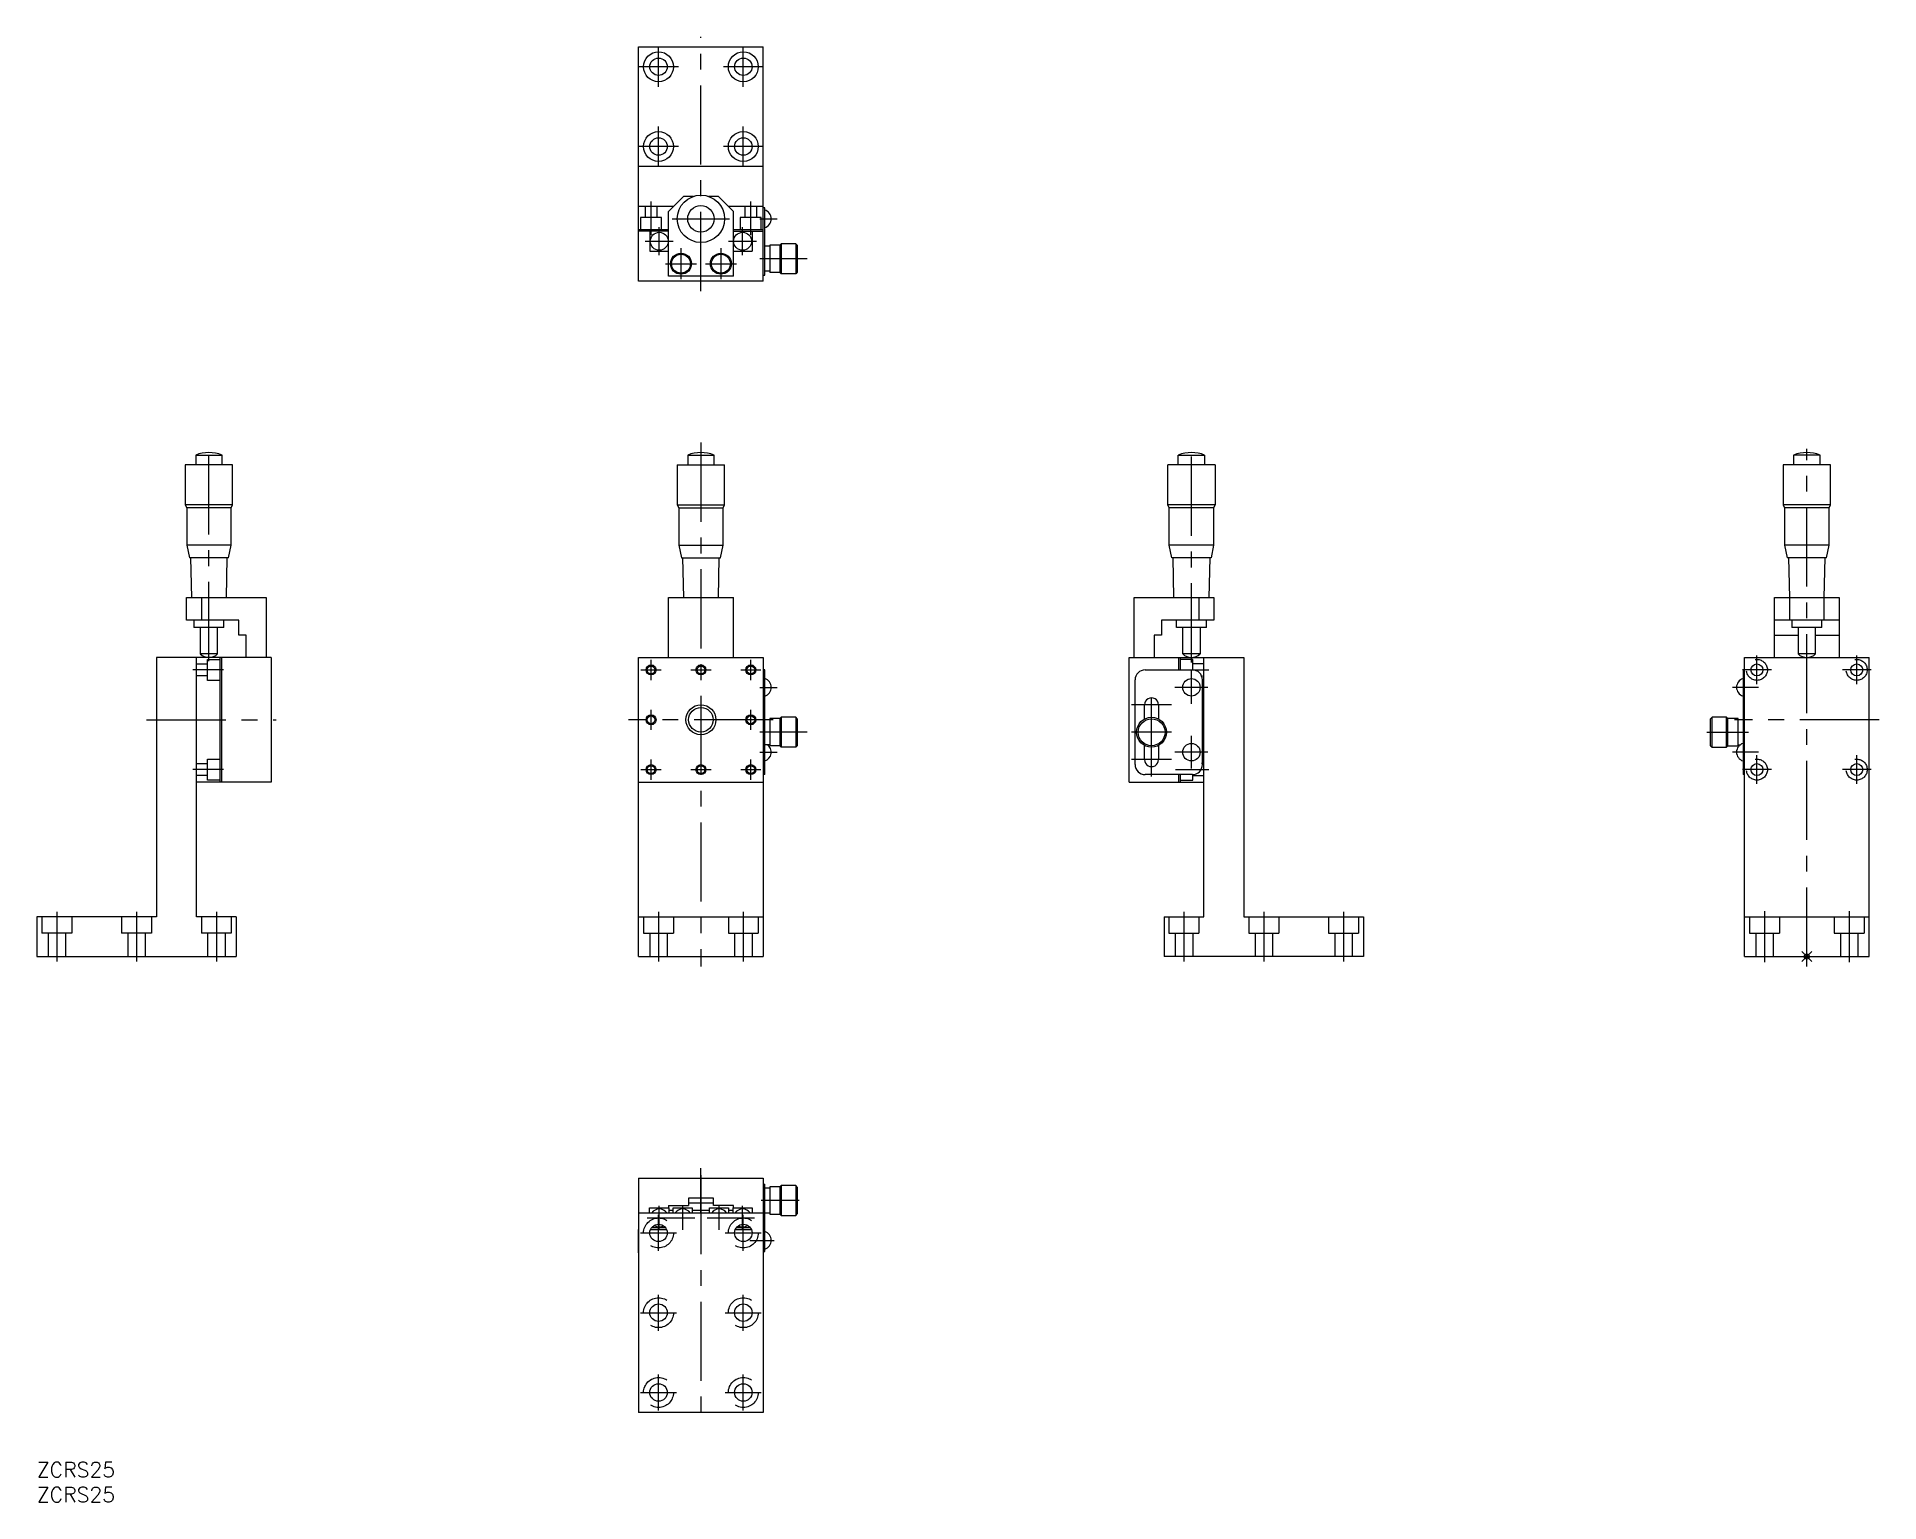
# Model space of a CAD drawing. Extents: x 0 to 369, y -8 to 286.
import ezdxf

# ---------------------------------------------------------------- set-up
doc = ezdxf.new("R2010")
doc.units = 0
doc.header["$LTSCALE"] = 0.5
doc.header["$PDMODE"] = 35
doc.linetypes.add('CENTER', pattern=[50.8, 31.75, -6.35, 6.35, -6.35])
doc.linetypes.add('DASHED', pattern=[19.05, 12.7, -6.35])
for name, color, linetype in [('MSM_CENTER', 1, 'CENTER'), ('MSM_CONTINUOUS', 7, 'CONTINUOUS'), ('MSM_DASHED', 4, 'DASHED'), ('MSM_NARROW', 5, 'CONTINUOUS'), ('MSM_PART_NUMBER', 7, 'CONTINUOUS')]:
    doc.layers.add(name, color=color, linetype=linetype)
doc.styles.get("Standard").update_dxf_attribs({"font": 'txt.shx', "height": 3, "bigfont": 'bigfont.shx'})

msp = doc.modelspace()

# ---------------------------------------------------------------- linework, layer by layer
at = {"layer": 'MSM_CENTER'}
for p, q in [((133.17, 234.89), (133.17, 285.89)), ((124.67, 275.89), (124.67, 283.89)), ((141.67, 275.89), (141.67, 283.89)), ((128.67, 279.89), (120.67, 279.89)), ((145.67, 279.89), (137.67, 279.89)), ((124.67, 259.89), (124.67, 267.89)), ((141.67, 259.89), (141.67, 267.89)), ((128.67, 263.89), (120.67, 263.89)), ((145.67, 263.89), (137.67, 263.89)), ((123.17, 246.19), (123.17, 252.89)), ((143.17, 246.19), (143.17, 252.89)), ((124.82, 242.09), (124.82, 247.69)), ((127.42, 249.39), (138.92, 249.39)), ((141.52, 242.09), (141.52, 247.69)), ((144.97, 249.39), (148.47, 249.39)), ((122.02, 244.89), (127.62, 244.89)), ((138.72, 244.89), (144.32, 244.89)), ((126.07, 240.39), (132.27, 240.39)), ((129.17, 243.49), (129.17, 237.29)), ((134.07, 240.39), (140.27, 240.39)), ((137.17, 243.49), (137.17, 237.29)), ((154.47, 241.39), (144.97, 241.39)), ((34.5, 160.69), (34.5, 203.24)), ((133.17, 204.52), (133.17, 99.42)), ((231.53, 160.42), (231.53, 204.52)), ((354.94, 99.42), (354.94, 203.29)), ((37.42, 158.92), (31.28, 158.92)), ((121.14, 158.92), (125.19, 158.92)), ((123.17, 156.89), (123.17, 160.94)), ((131.14, 158.92), (135.19, 158.92)), ((141.14, 158.92), (145.19, 158.92)), ((143.17, 156.89), (143.17, 160.94)), ((228.33, 158.92), (235.03, 158.92)), ((347.82, 158.92), (342.06, 158.92)), ((344.94, 156.04), (344.94, 161.79)), ((367.82, 158.92), (362.06, 158.92)), ((364.94, 156.04), (364.94, 161.79)), ((144.97, 155.42), (148.47, 155.42)), ((223.53, 137.52), (223.53, 155.32)), ((234.83, 155.42), (228.23, 155.42)), ((231.53, 152.12), (231.53, 158.72)), ((345.27, 155.42), (340.06, 155.42)), ((227.53, 151.92), (219.53, 151.92)), ((22, 148.92), (48, 148.92)), ((147.67, 148.92), (118.67, 148.92)), ((123.17, 146.89), (123.17, 150.94)), ((143.17, 146.89), (143.17, 150.94)), ((369.44, 148.92), (340.44, 148.92)), ((154.47, 146.42), (144.97, 146.42)), ((227.53, 146.42), (219.53, 146.42)), ((231.53, 139.12), (231.53, 145.72)), ((334.86, 146.42), (343.22, 146.42)), ((123.17, 136.89), (123.17, 140.94)), ((143.17, 136.89), (143.17, 140.94)), ((144.97, 142.42), (148.47, 142.42)), ((227.53, 140.92), (219.53, 140.92)), ((234.83, 142.42), (228.23, 142.42)), ((345.27, 142.42), (340.06, 142.42)), ((344.94, 136.04), (344.94, 141.79)), ((364.94, 136.04), (364.94, 141.79)), ((37.42, 138.92), (31.28, 138.92)), ((121.14, 138.92), (125.19, 138.92)), ((131.14, 138.92), (135.19, 138.92)), ((141.14, 138.92), (145.19, 138.92)), ((228.33, 138.92), (235.03, 138.92)), ((347.82, 138.92), (342.06, 138.92)), ((367.82, 138.92), (362.06, 138.92)), ((4, 110.42), (4, 100.42)), ((20, 110.42), (20, 100.42)), ((36, 110.42), (36, 100.42)), ((124.67, 110.42), (124.67, 100.42)), ((141.67, 110.42), (141.67, 100.42)), ((230.03, 110.42), (230.03, 100.42)), ((246.03, 110.42), (246.03, 100.42)), ((262.03, 110.42), (262.03, 100.42)), ((346.44, 110.53), (346.44, 100.31)), ((363.44, 110.53), (363.44, 100.31)), ((133.17, 50), (133.17, 59)), ((133.17, 57.61), (133.17, 8)), ((152.87, 52.5), (145.27, 52.5)), ((122.41, 49), (131.92, 49)), ((124.67, 42.39), (124.67, 49.61)), ((124.82, 46.59), (124.82, 51.41)), ((129.52, 46.59), (129.52, 51.41)), ((134.41, 49), (143.92, 49)), ((136.82, 46.59), (136.82, 51.41)), ((141.52, 46.59), (141.52, 51.41)), ((141.67, 42.39), (141.67, 49.61)), ((121.06, 46), (128.27, 46)), ((138.06, 46), (145.27, 46)), ((143, 44.5), (147.87, 44.5)), ((143.21, 44.5), (147.67, 44.5)), ((124.67, 26.39), (124.67, 33.61)), ((141.67, 26.39), (141.67, 33.61)), ((121.06, 30), (128.27, 30)), ((138.06, 30), (145.27, 30)), ((124.67, 10.39), (124.67, 17.61)), ((141.67, 10.39), (141.67, 17.61)), ((121.06, 14), (128.27, 14)), ((138.06, 14), (145.27, 14))]:
    msp.add_line(p, q, dxfattribs=at)
at = {"layer": 'MSM_CONTINUOUS'}
for p, q in [((120.67, 236.89), (120.67, 283.89)), ((120.67, 283.89), (145.67, 283.89)), ((145.67, 236.89), (145.67, 283.89)), ((145.67, 259.89), (120.67, 259.89)), ((127.67, 251.89), (120.67, 251.89)), ((120.67, 247.19), (120.67, 251.89)), ((129.67, 253.89), (126.67, 250.89)), ((131.65, 253.89), (129.67, 253.89)), ((136.67, 253.89), (134.69, 253.89)), ((139.67, 250.89), (136.67, 253.89)), ((145.67, 251.89), (138.67, 251.89)), ((145.97, 251.59), (145.67, 251.59)), ((145.97, 238.09), (145.97, 251.59)), ((126.67, 237.89), (126.67, 250.89)), ((139.67, 237.89), (139.67, 250.89)), ((126.67, 247.19), (120.67, 247.19)), ((126.67, 246.89), (120.67, 246.89)), ((122.92, 246.89), (122.92, 242.89)), ((145.67, 247.19), (139.67, 247.19)), ((139.67, 246.89), (145.67, 246.89)), ((143.42, 246.89), (143.42, 242.89)), ((146.97, 243.89), (145.97, 243.89)), ((146.97, 244.14), (146.97, 238.64)), ((149.02, 244.14), (146.97, 244.14)), ((149.27, 244.39), (149.02, 244.14)), ((149.02, 244.14), (149.02, 238.64)), ((152.17, 244.39), (149.27, 244.39)), ((149.27, 244.39), (149.27, 238.39)), ((152.47, 244.09), (152.17, 244.39)), ((152.17, 244.39), (152.17, 238.39)), ((152.47, 244.09), (152.47, 238.69)), ((122.92, 242.89), (126.67, 242.89)), ((139.67, 242.89), (143.42, 242.89)), ((145.67, 236.89), (120.67, 236.89)), ((139.67, 237.89), (126.67, 237.89)), ((145.67, 238.09), (145.97, 238.09)), ((146.97, 238.89), (145.97, 238.89)), ((149.02, 238.64), (146.97, 238.64)), ((149.02, 238.64), (149.27, 238.39)), ((152.17, 238.39), (149.27, 238.39)), ((152.47, 238.69), (152.17, 238.39)), ((29.75, 200.02), (29.75, 192.02)), ((39.25, 200.02), (29.75, 200.02)), ((31.85, 202.02), (31.85, 200.02)), ((31.85, 202.02), (37.15, 202.02)), ((37.15, 200.02), (37.15, 202.02)), ((39.25, 192.02), (39.25, 200.02)), ((128.42, 200.02), (128.42, 192.02)), ((128.42, 200.02), (137.92, 200.02)), ((130.52, 202.02), (130.52, 200.02)), ((130.52, 202.02), (135.82, 202.02)), ((135.82, 200.02), (135.82, 202.02)), ((137.92, 192.02), (137.92, 200.02)), ((226.78, 192.02), (226.78, 200.02)), ((236.28, 200.02), (226.78, 200.02)), ((228.88, 200.02), (228.88, 202.02)), ((228.88, 202.02), (234.18, 202.02)), ((234.18, 202.02), (234.18, 200.02)), ((236.28, 200.02), (236.28, 192.02)), ((350.19, 200.02), (350.19, 192.02)), ((359.69, 200.02), (350.19, 200.02)), ((352.29, 202.02), (352.29, 200.02)), ((357.59, 202.02), (352.29, 202.02)), ((357.59, 200.02), (357.59, 202.02)), ((359.69, 192.02), (359.69, 200.02)), ((29.75, 192.02), (30.05, 191.42)), ((39.25, 192.02), (29.75, 192.02)), ((30.05, 191.42), (30.05, 183.92)), ((38.95, 191.42), (30.05, 191.42)), ((38.95, 191.42), (39.25, 192.02)), ((38.95, 183.92), (38.95, 191.42)), ((128.42, 192.02), (128.72, 191.41)), ((128.42, 192.02), (137.92, 192.02)), ((128.72, 191.41), (128.72, 183.91)), ((128.72, 191.41), (137.62, 191.41)), ((137.62, 191.41), (137.92, 192.02)), ((137.62, 183.91), (137.62, 191.41)), ((227.08, 191.41), (226.78, 192.02)), ((236.28, 192.02), (226.78, 192.02)), ((227.08, 183.91), (227.08, 191.41)), ((235.98, 191.41), (227.08, 191.41)), ((236.28, 192.02), (235.98, 191.41)), ((235.98, 191.41), (235.98, 183.91)), ((350.19, 192.02), (350.49, 191.42)), ((359.69, 192.02), (350.19, 192.02)), ((350.49, 191.42), (350.49, 183.92)), ((359.39, 191.42), (350.49, 191.42)), ((359.39, 191.42), (359.69, 192.02)), ((359.39, 183.92), (359.39, 191.42)), ((30.05, 183.92), (30.58, 181.42)), ((38.95, 183.92), (30.05, 183.92)), ((38.43, 181.42), (30.58, 181.42)), ((30.83, 181.42), (31, 173.42)), ((38, 173.42), (38.18, 181.42)), ((38.43, 181.42), (38.95, 183.92)), ((128.72, 183.91), (129.24, 181.41)), ((128.72, 183.91), (137.62, 183.91)), ((129.24, 181.41), (137.09, 181.41)), ((129.49, 181.41), (129.67, 173.42)), ((136.67, 173.42), (136.84, 181.41)), ((137.09, 181.41), (137.62, 183.91)), ((227.61, 181.41), (227.08, 183.91)), ((235.98, 183.91), (227.08, 183.91)), ((235.46, 181.41), (227.61, 181.41)), ((228.03, 173.42), (227.86, 181.41)), ((235.21, 181.41), (235.03, 173.42)), ((235.98, 183.91), (235.46, 181.41)), ((350.49, 183.92), (351.01, 181.42)), ((359.39, 183.92), (350.49, 183.92)), ((358.86, 181.42), (351.01, 181.42)), ((351.26, 181.42), (351.44, 173.42)), ((358.44, 173.42), (358.61, 181.42)), ((358.86, 181.42), (359.39, 183.92)), ((30, 173.42), (46, 173.42)), ((30, 168.92), (30, 173.42)), ((33, 173.42), (33, 168.92)), ((46, 173.42), (46, 161.42)), ((126.67, 173.42), (139.67, 173.42)), ((126.67, 161.42), (126.67, 173.42)), ((139.67, 161.42), (139.67, 173.42)), ((220.03, 161.42), (220.03, 173.42)), ((220.03, 173.42), (236.03, 173.42)), ((233.03, 173.42), (233.03, 168.92)), ((236.03, 173.42), (236.03, 168.92)), ((348.44, 161.42), (348.44, 173.42)), ((348.44, 173.42), (361.44, 173.42)), ((351.44, 173.42), (351.44, 168.92)), ((358.44, 168.92), (358.44, 173.42)), ((361.44, 173.42), (361.44, 161.42)), ((40.5, 168.92), (30, 168.92)), ((31.5, 168.92), (31.5, 167.42)), ((37.5, 167.42), (31.5, 167.42)), ((32.75, 167.42), (32.75, 162.17)), ((36.25, 162.17), (36.25, 167.42)), ((37.5, 167.42), (37.5, 168.92)), ((40.5, 165.92), (40.5, 168.92)), ((225.53, 168.92), (225.53, 165.92)), ((236.03, 168.92), (225.53, 168.92)), ((228.53, 167.42), (228.53, 168.92)), ((234.53, 167.42), (228.53, 167.42)), ((229.78, 162.17), (229.78, 167.42)), ((233.28, 167.42), (233.28, 162.17)), ((234.53, 167.42), (234.53, 168.92)), ((361.44, 168.92), (348.44, 168.92)), ((351.94, 168.92), (351.94, 167.42)), ((357.94, 167.42), (351.94, 167.42)), ((353.19, 167.42), (353.19, 162.17)), ((356.69, 162.17), (356.69, 167.42)), ((357.94, 167.42), (357.94, 168.92)), ((42, 165.92), (40.5, 165.92)), ((42, 161.42), (42, 165.92)), ((224.03, 165.92), (224.03, 161.42)), ((225.53, 165.92), (224.03, 165.92)), ((348.44, 165.92), (353.19, 165.92)), ((356.69, 165.92), (361.44, 165.92)), ((47, 161.42), (24, 161.42)), ((24, 161.42), (24, 109.42)), ((32, 109.42), (32, 161.42)), ((36.25, 162.17), (32.75, 162.17)), ((36.7, 161.42), (36.7, 136.42)), ((37, 161.42), (37, 136.42)), ((47, 161.42), (47, 136.42)), ((120.67, 161.42), (145.67, 161.42)), ((120.67, 101.42), (120.67, 161.42)), ((145.67, 161.42), (145.67, 101.42)), ((145.97, 158.92), (145.67, 158.92)), ((145.97, 137.92), (145.97, 158.92)), ((219.03, 161.42), (242.03, 161.42)), ((219.03, 136.42), (219.03, 161.42)), ((222.23, 158.92), (231.73, 158.92)), ((229.03, 158.92), (229.03, 161.42)), ((229.33, 158.92), (229.33, 161.42)), ((233.28, 162.17), (229.78, 162.17)), ((234.03, 109.42), (234.03, 161.42)), ((242.03, 161.42), (242.03, 109.42)), ((342.14, 158.92), (342.14, 137.92)), ((342.44, 158.92), (342.14, 158.92)), ((342.44, 161.42), (367.44, 161.42)), ((342.44, 101.42), (342.44, 161.42)), ((356.69, 162.17), (353.19, 162.17)), ((367.44, 101.42), (367.44, 161.42)), ((220.23, 139.92), (220.23, 156.92)), ((233.73, 139.92), (233.73, 156.92)), ((222.13, 149.07), (222.13, 151.92)), ((224.93, 151.92), (224.93, 149.07)), ((146.97, 148.92), (145.97, 148.92)), ((146.97, 149.17), (146.97, 143.67)), ((149.02, 149.17), (146.97, 149.17)), ((149.27, 149.42), (149.02, 149.17)), ((149.02, 149.17), (149.02, 143.67)), ((152.17, 149.42), (149.27, 149.42)), ((149.27, 149.42), (149.27, 143.42)), ((152.47, 149.12), (152.17, 149.42)), ((152.17, 149.42), (152.17, 143.42)), ((152.47, 149.12), (152.47, 143.72)), ((335.94, 149.42), (335.64, 149.12)), ((335.64, 143.72), (335.64, 149.12)), ((338.84, 149.42), (335.94, 149.42)), ((335.94, 143.42), (335.94, 149.42)), ((339.09, 149.17), (338.84, 149.42)), ((338.84, 143.42), (338.84, 149.42)), ((341.14, 149.17), (339.09, 149.17)), ((339.09, 143.67), (339.09, 149.17)), ((341.14, 143.67), (341.14, 149.17)), ((341.62, 148.92), (341.14, 148.92)), ((146.97, 143.92), (145.97, 143.92)), ((149.02, 143.67), (146.97, 143.67)), ((149.02, 143.67), (149.27, 143.42)), ((152.17, 143.42), (149.27, 143.42)), ((152.47, 143.72), (152.17, 143.42)), ((222.13, 140.92), (222.13, 143.76)), ((224.93, 143.76), (224.93, 140.92)), ((335.64, 143.72), (335.94, 143.42)), ((335.94, 143.42), (338.84, 143.42)), ((338.84, 143.42), (339.09, 143.67)), ((339.09, 143.67), (341.14, 143.67)), ((341.14, 143.92), (341.62, 143.92)), ((145.97, 137.92), (145.67, 137.92)), ((231.73, 137.92), (222.23, 137.92)), ((229.03, 136.42), (229.03, 137.92)), ((229.33, 136.42), (229.33, 137.92)), ((342.44, 137.92), (342.14, 137.92)), ((47, 136.42), (32, 136.42)), ((120.67, 136.42), (145.67, 136.42)), ((219.03, 136.42), (234.03, 136.42)), ((24, 109.42), (0, 109.42)), ((0, 109.42), (0, 101.42)), ((40, 109.42), (32, 109.42)), ((40, 109.42), (40, 101.42)), ((120.67, 109.42), (145.67, 109.42)), ((226.03, 109.42), (226.03, 101.42)), ((226.03, 109.42), (234.03, 109.42)), ((242.03, 109.42), (266.03, 109.42)), ((266.03, 109.42), (266.03, 101.42)), ((342.44, 109.42), (367.44, 109.42)), ((0, 101.42), (40, 101.42)), ((120.67, 101.42), (145.67, 101.42)), ((266.03, 101.42), (226.03, 101.42)), ((342.44, 101.42), (367.44, 101.42)), ((120.67, 57), (145.67, 57)), ((120.67, 57), (120.67, 10)), ((145.67, 57), (145.67, 10)), ((145.67, 55.8), (145.97, 55.8)), ((145.97, 42.3), (145.97, 55.8)), ((149.27, 55.5), (149.02, 55.25)), ((152.17, 55.5), (149.27, 55.5)), ((149.27, 55.5), (149.27, 49.5)), ((152.47, 55.2), (152.17, 55.5)), ((152.17, 55.5), (152.17, 49.5)), ((135.67, 53), (130.67, 53)), ((130.67, 53), (130.67, 51.5)), ((135.67, 52), (130.67, 52)), ((135.67, 51.5), (135.67, 53)), ((146.97, 55), (145.97, 55)), ((149.02, 55.25), (146.97, 55.25)), ((146.97, 55.25), (146.97, 49.75)), ((149.02, 55.25), (149.02, 49.75)), ((152.47, 55.2), (152.47, 49.8)), ((120.67, 50), (145.67, 50)), ((122.87, 50), (122.87, 51)), ((122.87, 51), (126.72, 51)), ((126.67, 51.5), (130.67, 51.5)), ((126.67, 51.5), (126.67, 51)), ((126.72, 51), (126.72, 50)), ((127.62, 50.5), (126.72, 50.5)), ((127.62, 51), (131.42, 51)), ((127.62, 50), (127.62, 51)), ((131.42, 51), (131.42, 50)), ((134.92, 50.5), (131.42, 50.5)), ((134.92, 50), (134.92, 51)), ((134.92, 51), (138.72, 51)), ((139.67, 51.5), (135.67, 51.5)), ((138.72, 51), (138.72, 50)), ((139.62, 50.5), (138.72, 50.5)), ((139.62, 50), (139.62, 51)), ((139.62, 51), (143.47, 51)), ((139.67, 51), (139.67, 51.5)), ((143.47, 51), (143.47, 50)), ((145.97, 50), (146.97, 50)), ((146.97, 49.75), (149.02, 49.75)), ((149.02, 49.75), (149.27, 49.5)), ((149.27, 49.5), (152.17, 49.5)), ((152.17, 49.5), (152.47, 49.8)), ((120.67, 42), (120.67, 46.7)), ((123.06, 46.7), (126.27, 46.7)), ((126.1, 47), (123.23, 47)), ((140.06, 46.7), (143.27, 46.7)), ((143.1, 47), (140.23, 47)), ((145.67, 42.3), (145.97, 42.3)), ((145.67, 10), (120.67, 10))]:
    msp.add_line(p, q, dxfattribs=at)
for centre, radius in [((124.67, 279.89), 3), ((124.67, 279.89), 1.75), ((141.67, 279.89), 3), ((141.67, 279.89), 1.75), ((124.67, 263.89), 3), ((141.67, 263.89), 3), ((124.67, 263.89), 1.75), ((141.67, 263.89), 1.75), ((133.17, 249.39), 4.75), ((133.17, 249.39), 2.65), ((124.82, 244.89), 1.8), ((141.52, 244.89), 1.8), ((129.17, 240.39), 2.1), ((129.17, 240.39), 1.9), ((137.17, 240.39), 2.1), ((137.17, 240.39), 1.9), ((123.17, 158.92), 0.783), ((133.17, 158.92), 0.783), ((143.17, 158.92), 0.783), ((344.94, 158.92), 1.2), ((364.94, 158.92), 1.2), ((231.53, 155.42), 1.75), ((123.17, 148.92), 0.783), ((133.17, 148.92), 2.46), ((143.17, 148.92), 0.783), ((223.53, 146.42), 3), ((223.53, 146.42), 2.7), ((231.53, 142.42), 1.75), ((123.17, 138.92), 0.783), ((133.17, 138.92), 0.783), ((143.17, 138.92), 0.783), ((344.94, 138.92), 1.2), ((364.94, 138.92), 1.2), ((124.67, 46), 1.75), ((141.67, 46), 1.75), ((124.67, 30), 1.75), ((141.67, 30), 1.75), ((124.67, 14), 1.75), ((141.67, 14), 1.75)]:
    msp.add_circle(centre, radius, dxfattribs=at)
for centre, radius, start, end in [((145.44, 249.39), 1.83, 286.7859, 73.2141), ((34.5, 195.24), 7.27, 68.6302, 111.3698), ((133.17, 195.24), 7.27, 68.6302, 111.3698), ((231.53, 195.24), 7.27, 68.6302, 111.3698), ((354.94, 195.24), 7.27, 68.6302, 111.3698), ((34.5, 163.83), 2.42, 223.6028, 316.3972), ((222.23, 156.92), 2, 90, 180), ((231.53, 163.83), 2.42, 223.6028, 316.3972), ((231.73, 156.92), 2, 0, 90), ((354.94, 163.83), 2.42, 223.6028, 316.3972), ((145.44, 155.42), 1.83, 286.7859, 73.2141), ((342.67, 155.42), 1.83, 106.7859, 253.2141), ((223.53, 151.92), 1.4, 359.9798, 180), ((342.67, 142.42), 1.83, 106.7859, 253.2141), ((145.44, 142.42), 1.83, 286.7859, 55.1471), ((223.53, 140.92), 1.4, 180, 0.0202), ((222.23, 139.92), 2, 180, 270), ((231.73, 139.92), 2, 270, 0), ((124.82, 49), 1.8, 33.749, 146.251), ((129.52, 49), 1.8, 33.749, 146.251), ((136.82, 49), 1.8, 33.749, 146.251), ((141.52, 49), 1.8, 33.749, 146.251), ((124.82, 49), 1.8, 235.4352, 298.84), ((141.52, 49), 1.8, 241.16, 304.5648), ((145.44, 44.5), 1.83, 286.7859, 73.2141)]:
    msp.add_arc(centre, radius, start, end, dxfattribs=at)
at = {"layer": 'MSM_CONTINUOUS', "extrusion": (0, -1, 1e-16)}
msp.add_point((354.94, 101.42), dxfattribs=at)
at = {"layer": 'MSM_DASHED'}
for p, q in [((121.97, 251.89), (121.97, 249.69)), ((124.37, 249.69), (124.37, 251.89)), ((141.97, 251.89), (141.97, 249.69)), ((144.37, 249.69), (144.37, 251.89)), ((125.27, 249.69), (121.07, 249.69)), ((121.07, 249.69), (121.07, 247.19)), ((125.27, 247.19), (125.27, 249.69)), ((145.27, 249.69), (141.07, 249.69)), ((141.07, 249.69), (141.07, 247.19)), ((145.27, 247.19), (145.27, 249.69)), ((32, 160.12), (34.2, 160.12)), ((34.2, 156.82), (34.2, 161.02)), ((34.2, 161.02), (36.7, 161.02)), ((231.83, 161.02), (229.33, 161.02)), ((231.83, 158.92), (231.83, 161.02)), ((234.03, 160.12), (231.83, 160.12)), ((34.2, 157.72), (32, 157.72)), ((36.7, 156.82), (34.2, 156.82)), ((233.72, 157.72), (234.03, 157.72)), ((34.2, 136.82), (34.2, 141.02)), ((34.2, 141.02), (36.7, 141.02)), ((32, 140.12), (34.2, 140.12)), ((34.2, 137.72), (32, 137.72)), ((36.7, 136.82), (34.2, 136.82)), ((229.33, 136.82), (231.83, 136.82)), ((231.83, 136.82), (231.83, 137.92)), ((231.83, 137.72), (234.03, 137.72)), ((234.03, 140.12), (233.57, 140.12)), ((1, 109.42), (1, 106.12)), ((7, 109.42), (7, 106.12)), ((17, 109.42), (17, 106.12)), ((23, 109.42), (23, 106.12)), ((33, 109.42), (33, 106.12)), ((39, 109.42), (39, 106.12)), ((121.67, 109.42), (121.67, 106.12)), ((127.67, 109.42), (127.67, 106.12)), ((138.67, 109.42), (138.67, 106.12)), ((144.67, 109.42), (144.67, 106.12)), ((227.03, 109.42), (227.03, 106.12)), ((233.03, 109.42), (233.03, 106.12)), ((243.03, 109.42), (243.03, 106.12)), ((249.03, 109.42), (249.03, 106.12)), ((259.03, 109.42), (259.03, 106.12)), ((265.03, 109.42), (265.03, 106.12)), ((343.44, 109.42), (343.44, 106.12)), ((349.44, 109.42), (349.44, 106.12)), ((360.44, 109.42), (360.44, 106.12)), ((366.44, 109.42), (366.44, 106.12)), ((7, 106.12), (1, 106.12)), ((2.25, 106.12), (2.25, 101.42)), ((5.75, 106.12), (5.75, 101.42)), ((23, 106.12), (17, 106.12)), ((18.25, 106.12), (18.25, 101.42)), ((21.75, 106.12), (21.75, 101.42)), ((39, 106.12), (33, 106.12)), ((34.25, 106.12), (34.25, 101.42)), ((37.75, 106.12), (37.75, 101.42)), ((121.67, 106.12), (127.67, 106.12)), ((122.92, 106.12), (122.92, 101.42)), ((126.42, 106.12), (126.42, 101.42)), ((138.67, 106.12), (144.67, 106.12)), ((139.92, 106.12), (139.92, 101.42)), ((143.42, 106.12), (143.42, 101.42)), ((227.03, 106.12), (233.03, 106.12)), ((228.28, 106.12), (228.28, 101.42)), ((231.78, 106.12), (231.78, 101.42)), ((243.03, 106.12), (249.03, 106.12)), ((244.28, 106.12), (244.28, 101.42)), ((247.78, 106.12), (247.78, 101.42)), ((259.03, 106.12), (265.03, 106.12)), ((260.28, 106.12), (260.28, 101.42)), ((263.78, 106.12), (263.78, 101.42)), ((343.44, 106.12), (349.44, 106.12)), ((344.69, 106.12), (344.69, 101.42)), ((348.19, 106.12), (348.19, 101.42)), ((360.44, 106.12), (366.44, 106.12)), ((361.69, 106.12), (361.69, 101.42)), ((365.19, 106.12), (365.19, 101.42))]:
    msp.add_line(p, q, dxfattribs=at)
for centre, radius in [((344.94, 158.92), 2.1), ((364.94, 158.92), 2.1), ((344.94, 138.92), 2.1), ((364.94, 138.92), 2.1), ((124.67, 46), 3), ((141.67, 46), 3), ((124.67, 30), 3), ((141.67, 30), 3), ((124.67, 14), 3), ((141.67, 14), 3)]:
    msp.add_circle(centre, radius, dxfattribs=at)
at = {"layer": 'MSM_NARROW'}
for centre, radius in [((123.17, 158.92), 1), ((133.17, 158.92), 1), ((143.17, 158.92), 1), ((133.17, 148.92), 3), ((123.17, 148.92), 1), ((143.17, 148.92), 1), ((123.17, 138.92), 1), ((133.17, 138.92), 1), ((143.17, 138.92), 1)]:
    msp.add_circle(centre, radius, dxfattribs=at)

# ---------------------------------------------------------------- texts
at = {"layer": 'MSM_PART_NUMBER'}
for p in [(0, -3), (0, -8)]:
    msp.add_text('ZCRS25', height=3, dxfattribs=at).set_placement(p)

doc.saveas('drawing.dxf')
